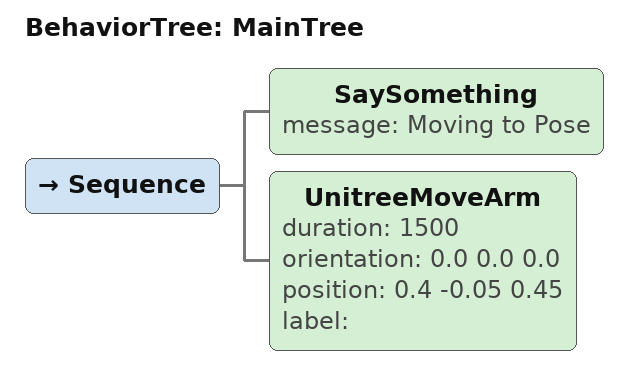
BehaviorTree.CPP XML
<root BTCPP_format="4">
    <BehaviorTree ID="MainTree">
        <Sequence>

            <!-- Move to Pose -->
            <SaySomething message="Moving to Pose" />
            <UnitreeMoveArm duration="1500" orientation="0.0 0.0 0.0" position="0.4 -0.05 0.45" label="" />

        </Sequence>
    </BehaviorTree>
</root>
